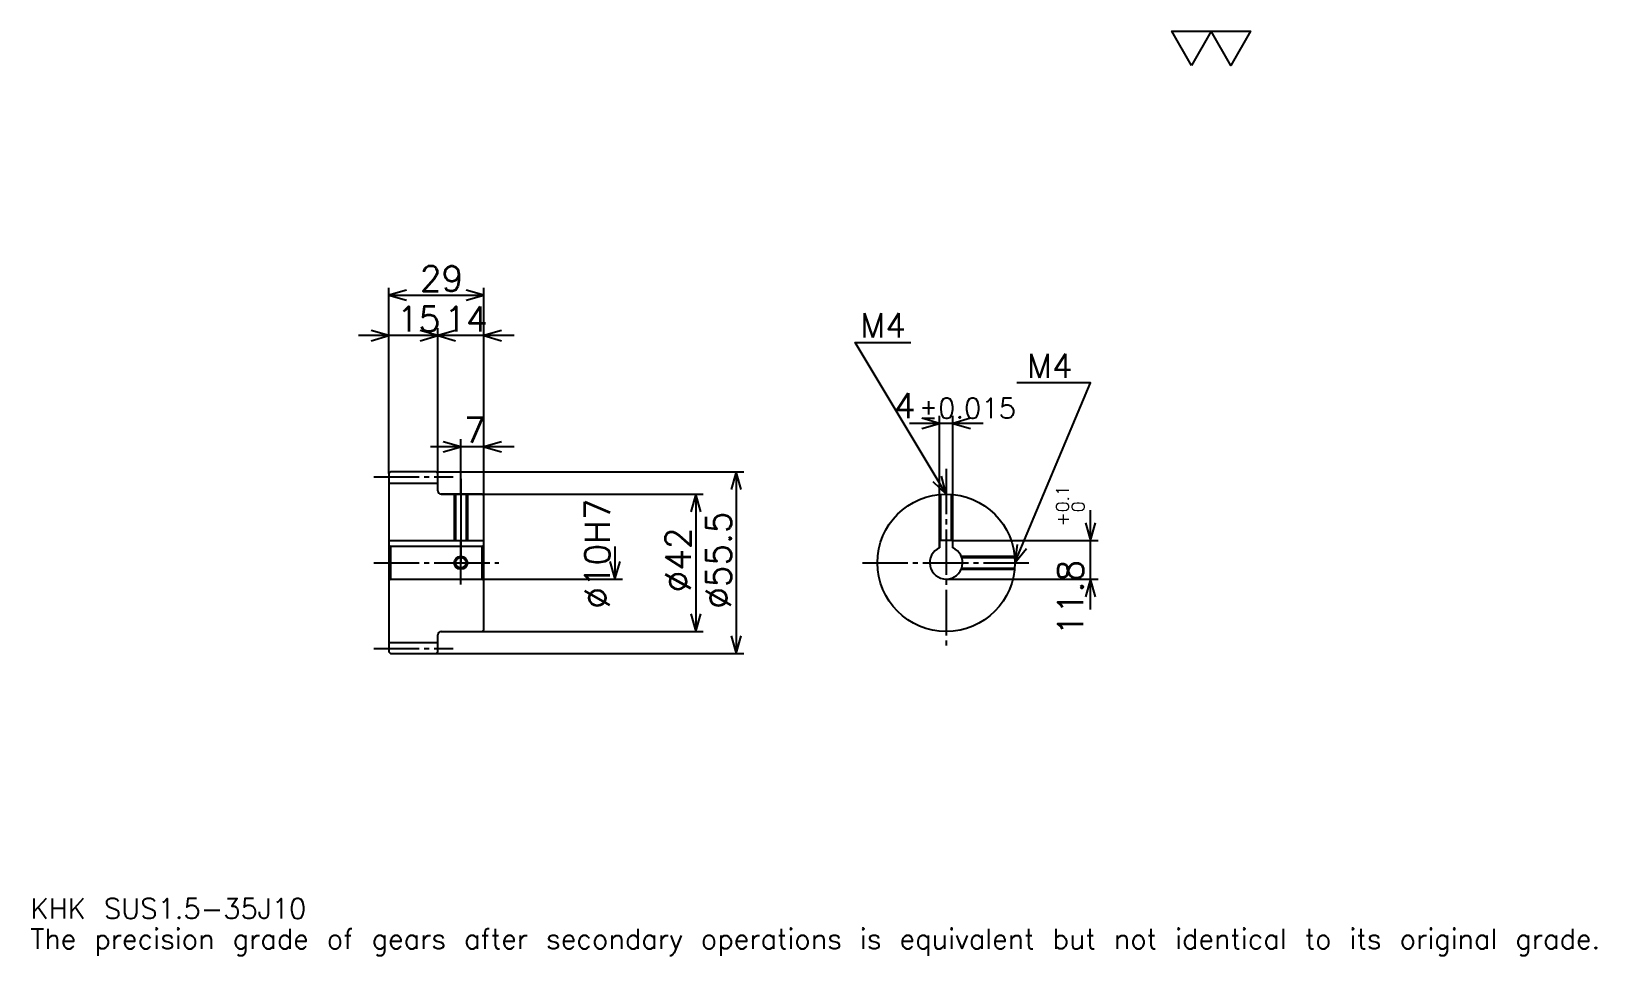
# Model space of a CAD drawing. Extents: x 16 to 494, y 6 to 288.
import ezdxf

# ---------------------------------------------------------------- set-up
doc = ezdxf.new("R2010")
doc.units = 0
doc.linetypes.add('DASHDOT', pattern=[18.521738, 13.891304, -1.543478, 1.543478, -1.543478])
doc.layers.get('0').update_dxf_attribs({"linetype": 'CONTINUOUS'})
doc.layers.add('DASHDOT', color=6, linetype='DASHDOT')
doc.styles.add('KANJI', font='TXT', dxfattribs={"bigfont": 'BIGFONT'})

msp = doc.modelspace()

# ---------------------------------------------------------------- linework, layer by layer
at = {"color": 5}
for p, q in [((125.021736, 153.543488), (125.021736, 209.880432)), ((125.021736, 207.565216), (154.021729, 207.565216)), ((154.021729, 153.543488), (154.021729, 209.880432)), ((140.021729, 153.543488), (140.021729, 197.532608)), ((149.282608, 195.217392), (115.760864, 195.217392)), ((163.282608, 195.217392), (130.760864, 195.217392)), ((306.67392, 168.402176), (284.152191, 168.402176)), ((293.413055, 132.593475), (293.413055, 170.717392)), ((297.413055, 132.593475), (297.413055, 170.717392)), ((147.021729, 153.543488), (147.021729, 163.57608)), ((163.282608, 161.260864), (137.760864, 161.260864)), ((125.021736, 153.043488), (125.021736, 153.543488)), ((139.521729, 153.543488), (154.021729, 153.543488)), ((140.021729, 153.043488), (140.021729, 153.543488)), ((147.021729, 146.793488), (147.021729, 153.543488)), ((147.021729, 146.793488), (147.021729, 153.543488)), ((154.021729, 153.543488), (233.510864, 153.543488)), ((154.021729, 146.293488), (154.021729, 153.543488)), ((231.195648, 153.543488), (231.195648, 98.04348)), ((141.021729, 146.793488), (154.021729, 146.793488)), ((154.021729, 146.793488), (221.16304, 146.793488)), ((218.847824, 146.793488), (218.847824, 104.79348)), ((339.565216, 111.532608), (339.565216, 141.854355)), ((194.152161, 130.793488), (194.152161, 120.79348)), ((297.413055, 132.593475), (341.880432, 132.593475)), ((154.021729, 120.79348), (196.467377, 120.79348)), ((295.413055, 120.79348), (341.880432, 120.79348)), ((141.021729, 104.79348), (154.021729, 104.79348)), ((154.021729, 104.79348), (221.16304, 104.79348)), ((139.521729, 98.04348), (154.021729, 98.04348)), ((154.021729, 98.04348), (233.510864, 98.04348))]:
    msp.add_line(p, q, dxfattribs=at)
at = {"color": 4}
for p, q in [((125.021736, 150.168488), (140.021729, 150.168488)), ((125.021736, 132.593475), (154.021729, 132.593475)), ((125.521736, 130.793488), (125.521736, 120.79348)), ((153.521729, 130.793488), (154.021729, 131.293488)), ((153.521729, 120.79348), (154.021729, 120.29348)), ((125.021736, 101.41848), (140.021729, 101.41848))]:
    msp.add_line(p, q, dxfattribs=at)
at = {"color": 7}
msp.add_lwpolyline([(370.434784, 277.82608), (364.415222, 288.259979), (388.493469, 288.259979), (382.473907, 277.82608), (376.454346, 288.259979), (370.434784, 277.82608)], dxfattribs=at)
at = {"color": 5}
for points in [[(130.423904, 209.108704), (125.021736, 207.565216), (130.423904, 206.021744)], [(148.619568, 206.021744), (154.021729, 207.565216), (148.619568, 209.108704)], [(119.61956, 193.67392), (125.021736, 195.217392), (119.61956, 196.760864)], [(134.619568, 193.67392), (140.021729, 195.217392), (134.619568, 196.760864)], [(145.423904, 196.760864), (140.021729, 195.217392), (145.423904, 193.67392)], [(159.42392, 196.760864), (154.021729, 195.217392), (159.42392, 193.67392)], [(295.413055, 146.793488), (267.630432, 193.097824), (284.608704, 193.097824)], [(316.413055, 125.79348), (339.565216, 180.75), (317.030426, 180.75)], [(288.010864, 166.858704), (293.413055, 168.402176), (288.010864, 169.945648)], [(302.815216, 169.945648), (297.413055, 168.402176), (302.815216, 166.858704)], [(141.619568, 159.717392), (147.021729, 161.260864), (141.619568, 162.804352)], [(159.42392, 162.804352), (154.021729, 161.260864), (159.42392, 159.717392)], [(232.739136, 148.141312), (231.195648, 153.543488), (229.652161, 148.141312)], [(291.31012, 150.631683), (295.413055, 146.793488), (293.957184, 152.21991)], [(220.391296, 141.391312), (218.847824, 146.793488), (217.304352, 141.391312)], [(338.021759, 137.995651), (339.565216, 132.593475), (341.108704, 137.995651)], [(317.087952, 131.37114), (316.413055, 125.79348), (319.93277, 130.172668)], [(192.608688, 126.195656), (194.152161, 120.79348), (195.695648, 126.195656)], [(341.108704, 115.391304), (339.565216, 120.79348), (338.021759, 115.391304)], [(217.304352, 110.195656), (218.847824, 104.79348), (220.391296, 110.195656)], [(229.652161, 103.445656), (231.195648, 98.04348), (232.739136, 103.445656)]]:
    msp.add_lwpolyline(points, dxfattribs=at)
at = {"color": 4}
for points in [[(140.021729, 147.793488), (140.021729, 153.043488), (139.521729, 153.543488), (125.521736, 153.543488), (125.021736, 153.043488), (125.021736, 120.29348)], [(141.021729, 104.79348), (153.521729, 104.79348), (154.021729, 105.29348), (154.021729, 146.293488), (153.521729, 146.793488), (141.021729, 146.793488)], [(145.021729, 146.793488), (145.021729, 132.593475)], [(145.401733, 146.793488), (145.401733, 132.593475)], [(148.641739, 146.793488), (148.641739, 132.593475)], [(149.021729, 146.793488), (149.021729, 132.593475)], [(293.413055, 130.376053), (293.413055, 146.698029)], [(293.79306, 132.593475), (293.79306, 146.730896)], [(297.033051, 132.593475), (297.033051, 146.730896)], [(297.413055, 130.376053), (297.413055, 146.698029)], [(125.021736, 120.29348), (125.521736, 120.79348), (153.521729, 120.79348), (153.521729, 130.793488), (125.521736, 130.793488), (125.021736, 131.293488)], [(297.413055, 130.376053), (297.413055, 132.593475), (293.413055, 132.593475), (293.413055, 130.376053)], [(299.995636, 127.79348), (316.317596, 127.79348)], [(300.143341, 127.413483), (316.350464, 127.413483)], [(125.021736, 120.29348), (125.021736, 98.54348), (125.521736, 98.04348), (139.521729, 98.04348), (140.021729, 98.54348), (140.021729, 103.79348)], [(299.995636, 123.79348), (316.317596, 123.79348)], [(300.143341, 124.173477), (316.350464, 124.173477)]]:
    msp.add_lwpolyline(points, dxfattribs=at)
for centre, radius in [((295.413055, 125.79348), 21), ((147.021729, 125.79348), 1.62)]:
    msp.add_circle(centre, radius, dxfattribs=at)
at = {"color": 7}
msp.add_circle((147.021729, 125.79348), 2, dxfattribs=at)
at = {"color": 4}
for centre, radius, start, end in [((141.021729, 147.793488), 1, 180, 270), ((295.413055, 125.79348), 5, 113.57817801, 66.42182199), ((141.021729, 103.79348), 1, 90, 180)]:
    msp.add_arc(centre, radius, start, end, dxfattribs=at)
at = {"layer": 'DASHDOT', "color": 7}
for p, q in [((295.413055, 154.510864), (295.413055, 100.163048)), ((120.391304, 152.043488), (144.652176, 152.043488)), ((147.021729, 146.793488), (147.021729, 125.79348)), ((120.391304, 125.79348), (158.652176, 125.79348)), ((269.782593, 125.79348), (321.043488, 125.79348)), ((120.391304, 99.54348), (144.652176, 99.54348))]:
    msp.add_line(p, q, dxfattribs=at)
for points in [[(147.021729, 151.42392), (147.021729, 127.963043)], [(147.021729, 119.163048), (147.021729, 132.42392)], [(140.391296, 125.79348), (153.652176, 125.79348)]]:
    msp.add_lwpolyline(points, dxfattribs=at)

# ---------------------------------------------------------------- texts
at = {"color": 7, "style": 'KANJI'}
for s, height, p in [('29', 7.717391, (134.505432, 208.800003)), ('15', 7.717391, (127.505432, 196.452179)), ('14', 7.717391, (142.005432, 196.452179)), ('M4', 7.408696, (269.17392, 194.641296)), ('M4', 7.408696, (320.117371, 182.293488)), ('4', 7.717391, (279.482819, 169.945648)), ('%%p0.015', 6.173913, (287.122101, 169.945648)), ('7', 7.717391, (148.01358, 162.495651)), ('KHK SUS1.5-35J10', 6.173913, (15.434783, 16.97826)), ('The precision grade of gears after secondary operations is equivalent but not identical to its original grade.', 6.173913, (15.434783, 7.717391))]:
    msp.add_text(s, height=height, dxfattribs=at).set_placement(p)
for s, height, p in [('%%c10H7', 7.717391, (192.608688, 111.709244)), ('0.1', 3.858696, (332.928253, 141.2341)), ('0', 3.858696, (337.713043, 141.2341)), ('%%c55.5', 7.717391, (229.652161, 111.709244)), ('+', 3.858696, (332.928253, 136.912354)), ('%%c42', 7.717391, (217.304352, 116.725548)), ('11.8', 7.717391, (337.25, 103.50843))]:
    msp.add_text(s, height=height, rotation=90, dxfattribs=at).set_placement(p)

doc.saveas('drawing.dxf')
